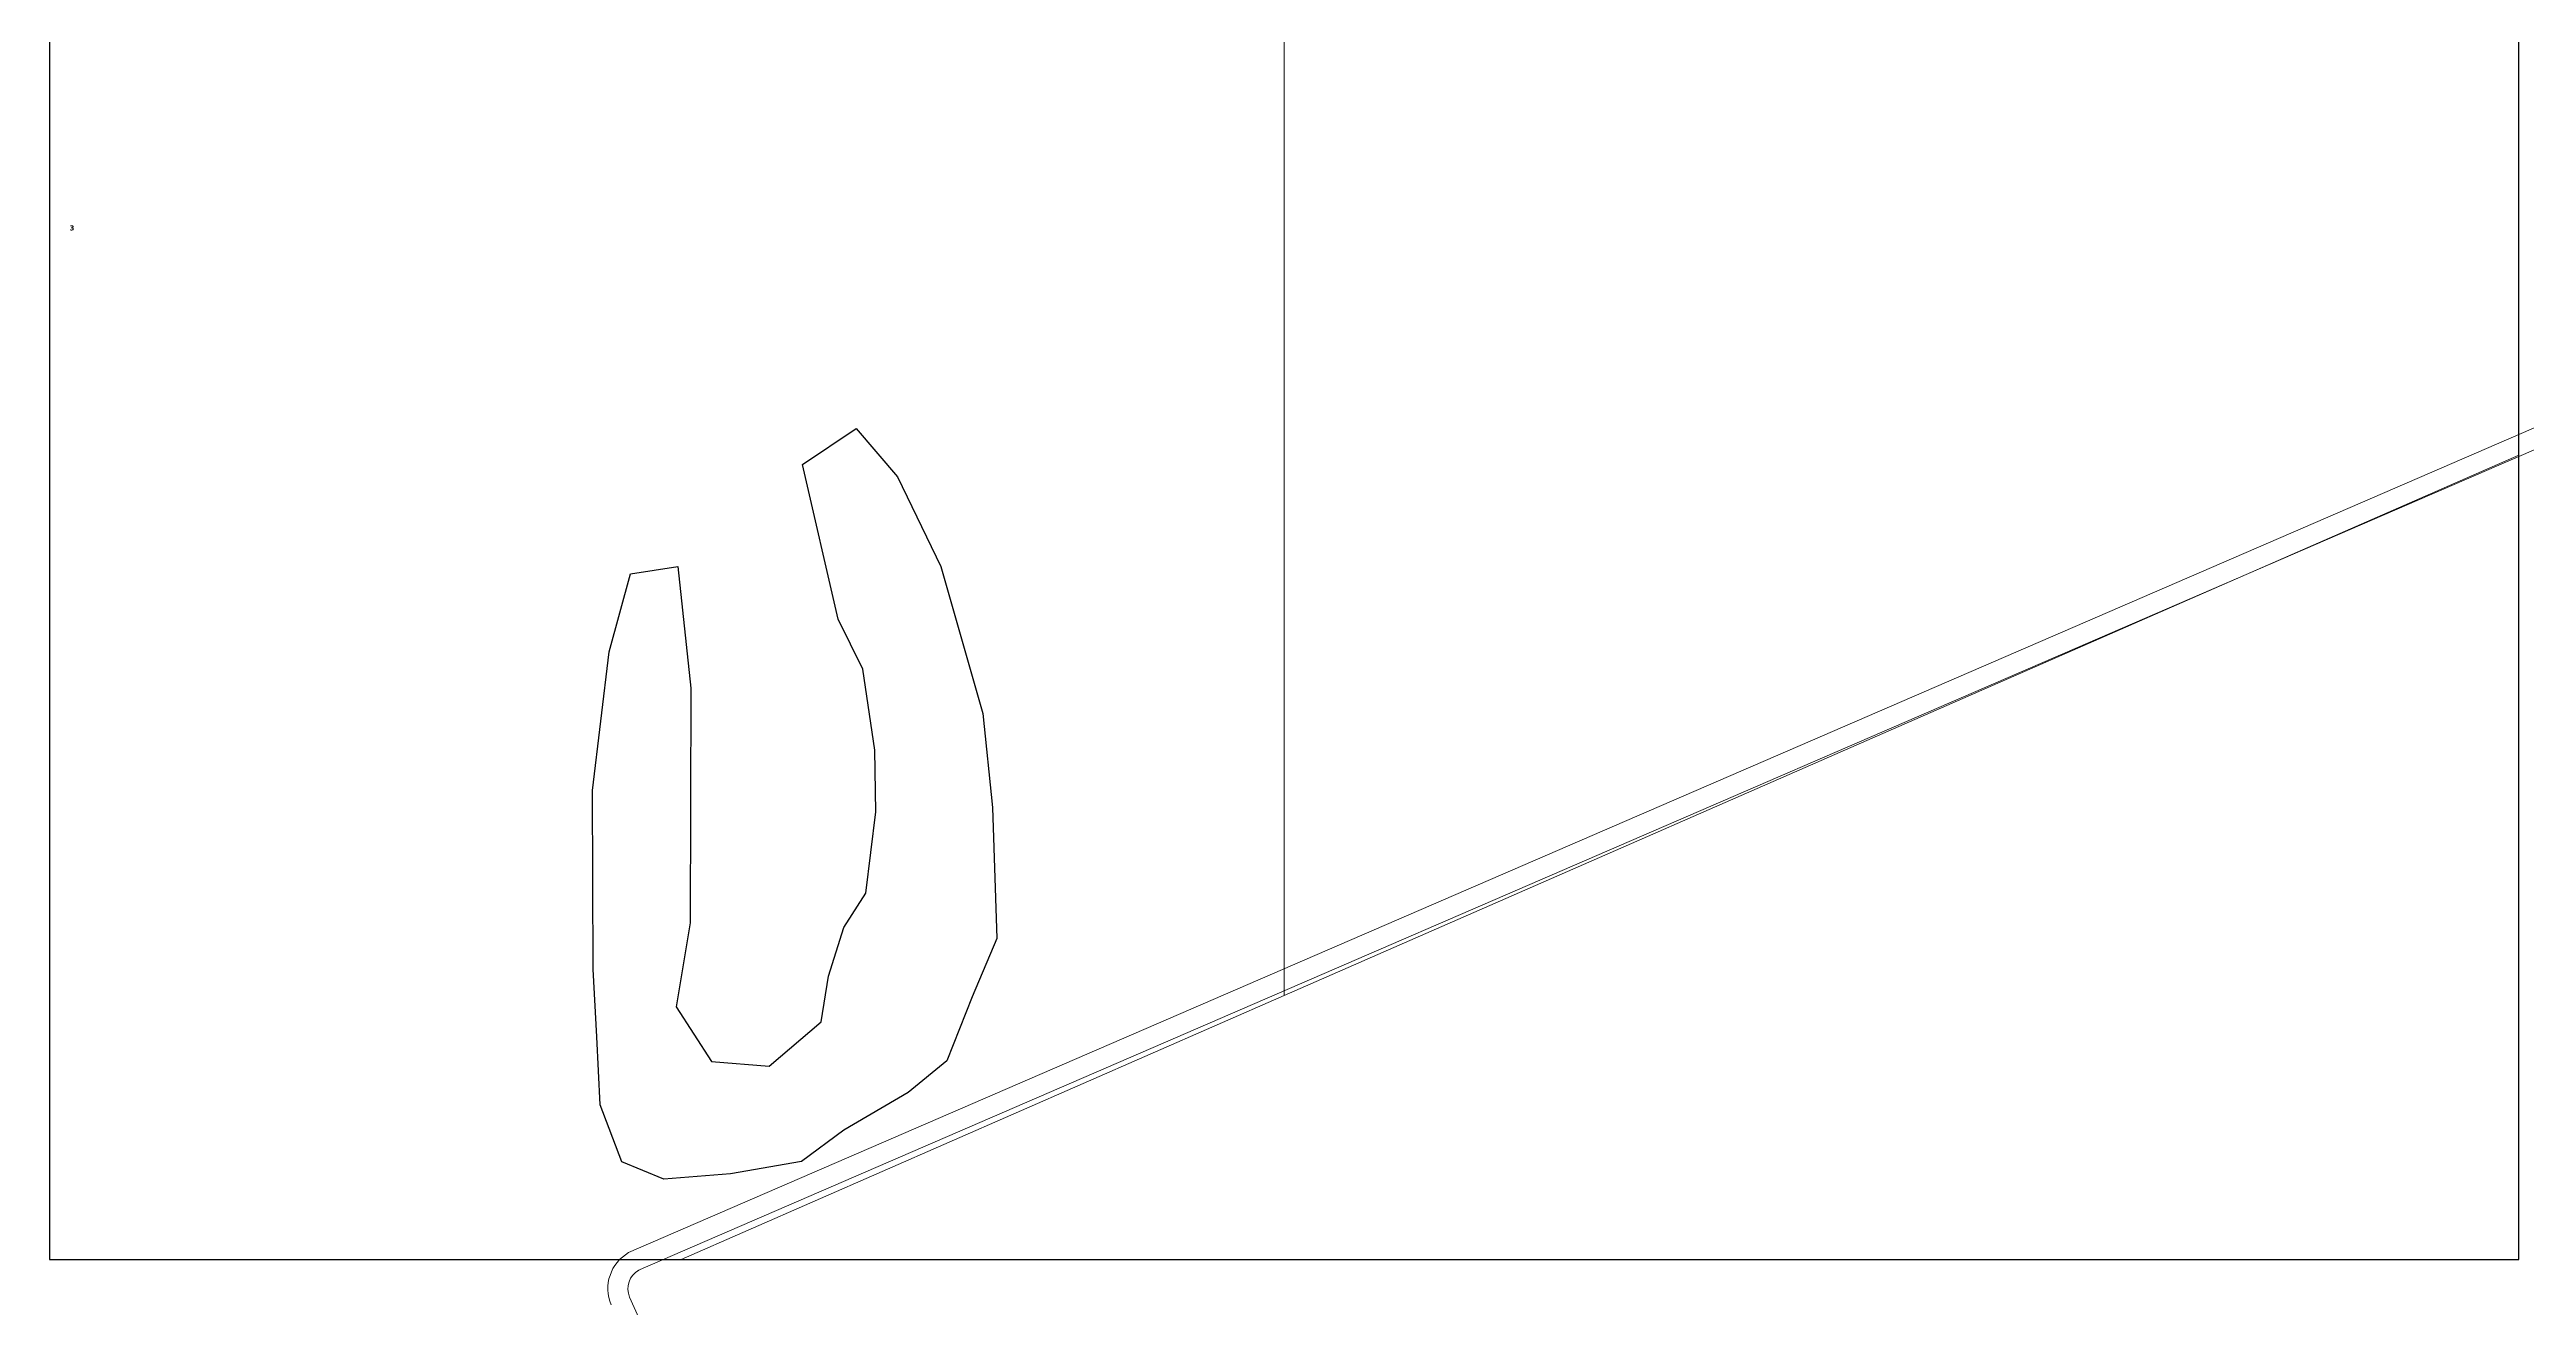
# Model space of a CAD drawing. Header units: millimetres. Extents: x 0 to 6558, y 60 to 10727.
# Drawn here: x 1200 to 2183, y 5396 to 5895 of the extents above; entities that cross this region are included whole.
import ezdxf

# ---------------------------------------------------------------- set-up
doc = ezdxf.new("R2010")
doc.units = ezdxf.units.MM
for name, color, linetype, lineweight in [('0 LAGUNA', 140, 'Continuous', 30), ('0 N° DE PARCELA', 255, 'Continuous', 25), ('0 SIG - PARCELAS', 252, 'Continuous', 18)]:
    doc.layers.add(name, color=color, linetype=linetype, lineweight=lineweight)
doc.layers.add('0 SIG - CHACRAS', color=253, linetype='Continuous')
doc.styles.add('STYLE1', font='arial.ttf')

msp = doc.modelspace()

# ---------------------------------------------------------------- linework, layer by layer
at = {"layer": '0 LAGUNA'}
msp.add_lwpolyline([(1523.913, 5560.48), (1527.965, 5592.769), (1527.537, 5617.173), (1522.823, 5649.284), (1513.025, 5669.193), (1498.851, 5730.478), (1520.096, 5744.858), (1536.544, 5725.684), (1553.677, 5690.077), (1570.386, 5631.73), (1574.243, 5594.482), (1575.967, 5542.491), (1566.213, 5519.415), (1556.032, 5493.984), (1540.761, 5481.403), (1515.207, 5466.437), (1498.429, 5453.998), (1470.284, 5449.131), (1443.764, 5446.968), (1427.058, 5453.936), (1418.573, 5476.563), (1417.159, 5503.431), (1415.745, 5530.3), (1415.482, 5601.204), (1422.133, 5656.176), (1430.527, 5687.131), (1449.335, 5690.121), (1454.464, 5641.859), (1454.176, 5548.648), (1448.735, 5515.423), (1462.64, 5493.676), (1485.614, 5491.864), (1506.17, 5509.382), (1509.193, 5527.505), (1515.239, 5546.836), (1523.913, 5560.48), (1523.913, 5560.48)], dxfattribs=at)
at = {"layer": '0 SIG - CHACRAS'}
msp.add_lwpolyline([(1199.979, 5415.105), (2179.979, 5415.105), (2179.979, 6395.105), (1199.979, 6395.105)], close=True, dxfattribs=at)
at = {"layer": '0 SIG - PARCELAS'}
for p, q in [((1429.817, 5417.913), (3685.576, 6393.903)), ((1433.492, 5410.786), (3688.752, 6386.561)), ((1430.203, 5400.266), (3364.953, 1093.278))]:
    msp.add_line(p, q, dxfattribs=at)
for points in [[(1689.979, 5519.831), (2179.979, 5734.271), (2179.979, 6395.105), (1886.479, 6395.105), (1886.479, 5905.105), (1768.479, 5905.105), (1768.479, 5961.805), (1689.979, 5961.805), (1689.979, 5905.105), (1689.979, 5519.831)], [(1199.979, 5905.105), (1689.979, 5905.105), (1689.979, 5519.831), (1450.679, 5415.105), (1199.979, 5415.105), (1199.979, 5905.105), (1689.979, 5905.105)]]:
    msp.add_lwpolyline(points, dxfattribs=at)
for radius in [16.579, 8.579]:
    msp.add_arc((1438.123, 5403.564), radius, 120.067421, 202.606643, dxfattribs=at)

# ---------------------------------------------------------------- texts
at = {"layer": '0 N° DE PARCELA', "insert": (1207.933, 5824.345), "char_height": 2, "attachment_point": 4, "style": 'STYLE1'}
msp.add_mtext('{\\fVerdana|b1|i0|c0|p34;3}', dxfattribs=at)

doc.saveas('drawing.dxf')
